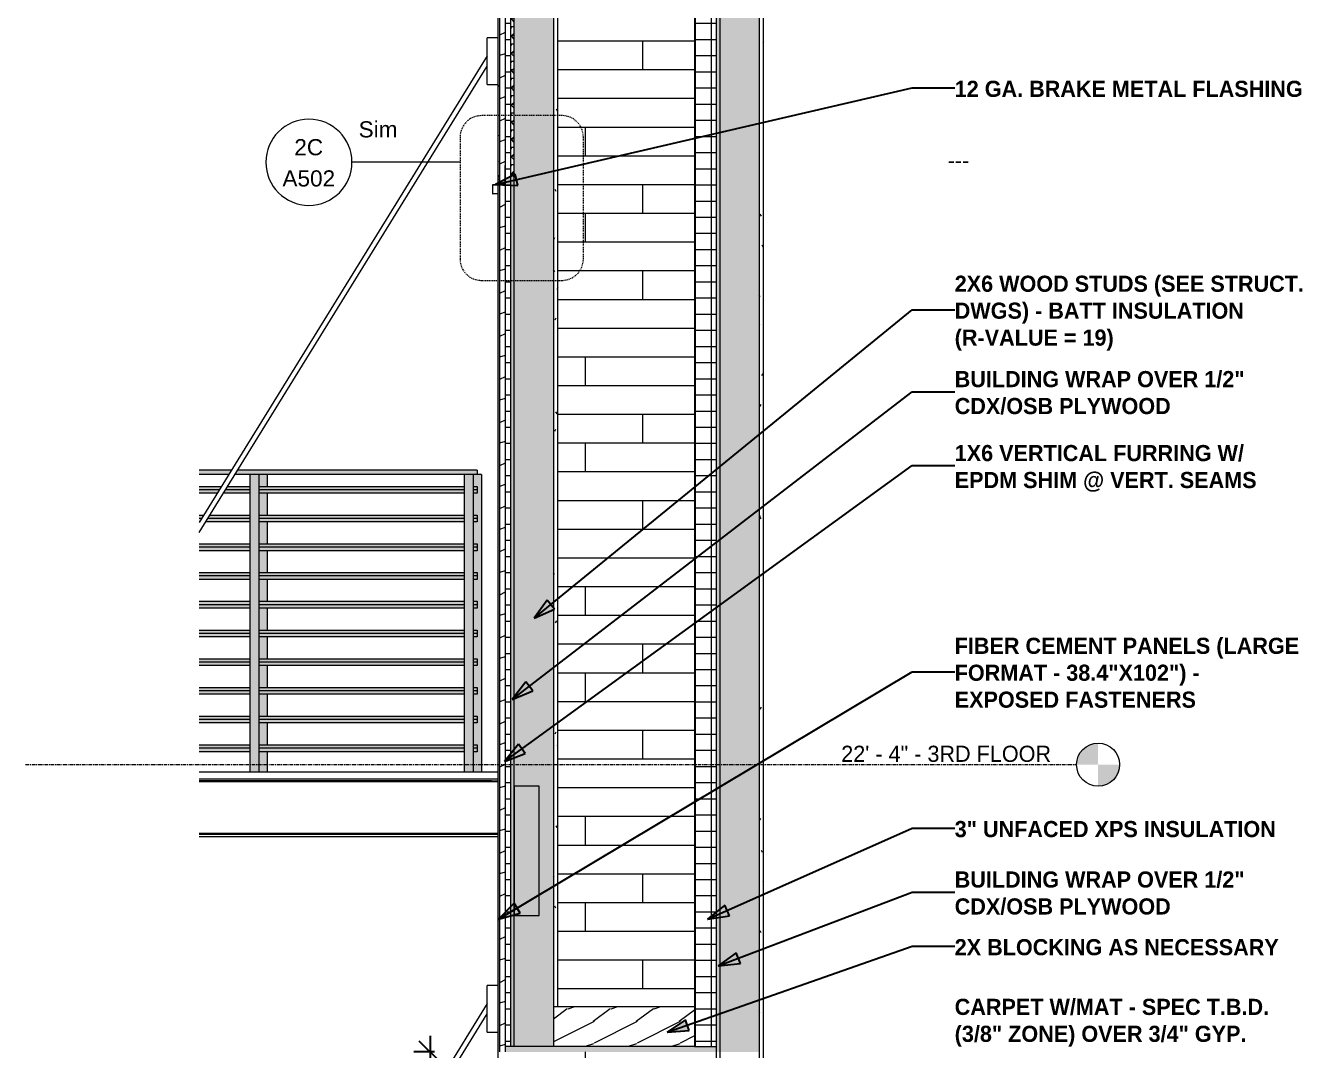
# Model space of a CAD drawing. Header units: inches. Extents: x 9847 to 10833, y -183 to 465.
# Drawn here: x 10019.2 to 10197.1, y 228.2 to 370.9 of the extents above; entities that cross this region are included whole.
import ezdxf

# ---------------------------------------------------------------- set-up
doc = ezdxf.new("R2010")
doc.units = ezdxf.units.IN
doc.header["$MEASUREMENT"] = 0
doc.linetypes.add('Dash Dot 3_16_', pattern=[0.3125, 0.1875, -0.0625, 0, -0.0625])
doc.linetypes.add('Grid Line 1_2_', pattern=[0.875, 0.5, -0.125, 0.125, -0.125])
for name, color, linetype, lineweight in [('0-2', 55, 'Continuous', 9), ('0-3', 250, 'Continuous', 5), ('A-ANNO-DIMS-1', 211, 'Continuous', 30), ('A-ANNO-SYMB', 150, 'Continuous', 9), ('A-ANNO-SYMB-1', 150, 'Dash Dot 3_16_', 9), ('A-CLNG-1', 23, 'Continuous', 18), ('A-CLNG-2', 13, 'Continuous', 9), ('A-CLNG-PATT-1', 252, 'Continuous', 9), ('A-FLOR-4', 55, 'Continuous', 9), ('A-FLOR-HRAL-1', 55, 'Continuous', 9), ('A-FLOR-HRAL-2', 7, 'Continuous', 9), ('A-FLOR-HRAL-3', 9, 'Continuous', 9), ('A-FLOR-LEVL', 51, 'Continuous', 9), ('A-FLOR-LEVL-1', 51, 'Grid Line 1_2_', 9), ('A-WALL-1', 251, 'Continuous', 5), ('A-WALL-3', 55, 'Continuous', 9), ('A-WALL-4', 10, 'Continuous', 9), ('A-WALL-5', 113, 'Continuous', 9), ('A-WALL-PATT-1', 55, 'Continuous', 9), ('A-WALL-PATT-2', 252, 'Continuous', 9), ('G-ANNO-TEXT', 231, 'Continuous', 30), ('G-ANNO-TEXT-1', 231, 'Continuous', 9), ('S-BEAM-1', 55, 'Continuous', 9), ('S-BEAM-3', 7, 'Continuous', 9)]:
    doc.layers.add(name, color=color, linetype=linetype, lineweight=lineweight)
doc.styles.add('Arial', font='arial.ttf', dxfattribs={"height": 2.25})
doc.styles.add('Century Gothic', font='ufonts.com_century-gothic.ttf', dxfattribs={"height": 2.25})
doc.styles.add('Century Gothic_B', font='GOTHICB.TTF', dxfattribs={"height": 2.25})
doc.dimstyles.new('OD__1_16__Tol__', dxfattribs={"dimscale": 12, "dimtxt": 2.349379, "dimasz": 0.25, "dimexe": 0.1875, "dimexo": 0.125, "dimgap": 0.03125, "dimtad": 1, "dimdec": 4, "dimrnd": 0.0625, "dimzin": 3, "dimdsep": 46, "dimlunit": 4, "dimtxsty": 'Century Gothic', "dimblk1": 'OBLIQUE', "dimblk2": 'OBLIQUE', "dimsah": 1, "dimcen": 0.09, "dimdle": 0.1875, "dimazin": 0, "dimtfac": 1, "dimtdec": 4, "dimtix": 1, "dimtmove": 0, "dimatfit": 3, "dimfxl": 1, "dimtvp": 1, "dimtfill": 1, "dimfrac": 2, "dimtolj": 1, "dimtzin": 0, "dimlwd": 30, "dimlwe": 30, "dimarcsym": 2})
pattern_1 = [(216.87, (11102.6469, 78), (17.9999786, 12.0000322), [3, -27]), (206.565, (11106.247, 76.2), (-6.00027, -5.999812), [6.708, -6.708]), (198.435, (11106.2469, 73.2), (-12.000522, -5.9998), [3.795, -15.179])]
pattern_2 = [(0, (11100.2469, 72), (0, 2.25), []), (90, (11100.2469, 72), (-2.25, 1e-16), [])]
pattern_3 = [(0, (11100.2469, 72), (0, 1.2), []), (315, (11100.2469, 72), (1.1992531, 0), [1.696, -1.696]), (45, (11100.2469, 72), (1.1992531, 0), [1.696, -1.696])]
pattern_4 = [(161.57, (11100.36688, 72.12), (-0.960383694, -0.00039918), [0, -6.83, 0.758, 0]), (18.43, (11100.12688, 72.12), (-0.960383694, 0.00039918), [0, -6.83, 0.758, 0]), (108.43, (11100.36688, 72.12), (0.47951018, -2.4005264), [2.276, -5.312]), (71.57, (11100.12688, 72.12), (0.47951018, 2.4005264), [2.276, -5.312])]
pattern_5 = [(0, (11100.2469, 72), (7.68, 1.92), [0.317, -5.443, 0.317, -5.443, -30.72]), (0, (11100.2469, 72), (7.68, 1.92), [-11.52, 0.317, -11.203, 0.317, -5.443, -13.44]), (0, (11100.2469, 72), (7.68, 1.92), [-28.8, 0.317, -3.523, 0.317, -9.283]), (120, (11103.1269, 72.96), (-5.5027688, 5.691075), [0.317, -5.443, 0.317, -5.443, -30.72]), (120, (11103.1269, 72.96), (-5.5027688, 5.691075), [-11.52, 0.317, -11.203, 0.317, -5.443, -13.44]), (120, (11103.1269, 72.96), (-5.5027688, 5.691075), [-28.8, 0.317, -3.523, 0.317, -9.283]), (240, (11104.0869, 76.8), (-2.1772312, -7.611075), [0.317, -5.443, 0.317, -5.443, -30.72]), (240, (11104.0869, 76.8), (-2.1772312, -7.611075), [-11.52, 0.317, -11.203, 0.317, -5.443, -13.44]), (240, (11104.0869, 76.8), (-2.1772312, -7.611075), [-28.8, 0.317, -3.523, 0.317, -9.283])]

# ---------------------------------------------------------------- blocks, each defined once
blk = doc.blocks.new('LVL-Laminated Veneer Lumber - LVL 3_5_ X 18_-2264145-WALL SECTION - WEST STAIR - WEST WALL')
at = {"layer": 'S-BEAM-3'}
for p, q in [((9986.44, 265), (9982.94, 265)), ((9982.94, 265), (9982.94, 247)), ((9986.44, 247), (9986.44, 265)), ((9982.94, 247), (9986.44, 247))]:
    blk.add_line(p, q, dxfattribs=at)
blk = doc.blocks.new('CTR - 1st Phase - Structure_rvt-2-WALL SECTION - WEST STAIR - WEST WALL')
at = {"layer": '0-2'}
blk.add_blockref('LVL-Laminated Veneer Lumber - LVL 3_5_ X 18_-2264145-WALL SECTION - WEST STAIR - WEST WALL', (0, 0), dxfattribs=at)
blk = doc.blocks.new('Basic Wall _ EXT - FIBER CEMENT - LARGE - ___-2162461-WALL SECTION - WEST STAIR - WEST WALL')
at = {"layer": 'A-WALL-3'}
for p, q in [((9980.69, 348.72), (9979.97, 348.72)), ((9980.69, 347.5), (9979.97, 347.5))]:
    blk.add_line(p, q, dxfattribs=at)
blk = doc.blocks.new('Basic Wall _ EXT - FIBER CEMENT - LARGE - ___-2162463-WALL SECTION - WEST STAIR - WEST WALL')
at = {"layer": 'A-WALL-4'}
blk.add_hatch(color=256, dxfattribs=at).paths.add_polyline_path([(9979.94, 347.5), (9979.97, 347.5), (9979.97, 348.72), (9980.69, 348.79), (9980.69, 348.82), (9979.94, 348.75), (9979.94, 347.84)], flags=0)
at = {"layer": 'A-WALL-3'}
blk.add_line((9981.69, 348.87), (9981.69, 349.5), dxfattribs=at)
at = {"layer": 'A-WALL-5'}
for p, q in [((9981.69, 351.44), (9981.66, 351.44)), ((9981.66, 351.44), (9981.66, 348.9)), ((9981.69, 349.5), (9981.69, 351.44)), ((9981.66, 348.9), (9979.94, 348.75)), ((9979.94, 348.75), (9979.94, 347.5)), ((9979.97, 348.72), (9981.69, 348.87)), ((9979.97, 347.5), (9979.97, 348.72)), ((9979.94, 347.5), (9979.97, 347.5))]:
    blk.add_line(p, q, dxfattribs=at)
blk = doc.blocks.new('Railing - Baluster_01-2700443-WALL SECTION - WEST STAIR - WEST WALL')
at = {"layer": 'A-FLOR-HRAL-3'}
blk.add_hatch(color=256, dxfattribs=at).paths.add_polyline_path([(9947.38, 267), (9947.38, 308.4), (9946.2, 308.4), (9946.2, 267)], flags=0)
at = {"layer": 'A-FLOR-HRAL-1'}
for p, q in [((9946.2, 267), (9946.2, 308.4)), ((9947.38, 308.4), (9947.38, 267))]:
    blk.add_line(p, q, dxfattribs=at)
blk = doc.blocks.new('Railing - Baluster_01-V10-WALL SECTION - WEST STAIR - WEST WALL')
at = {"layer": 'A-FLOR-HRAL-3'}
h = blk.add_hatch(color=256, dxfattribs=at)
h.paths.add_polyline_path([(9948.56, 267), (9948.56, 269.8), (9947.38, 269.8), (9947.38, 267)], flags=0)
h.paths.add_polyline_path([(9947.38, 270.75), (9948.56, 270.75), (9948.56, 273.8), (9947.38, 273.8)], flags=0)
h.paths.add_polyline_path([(9948.56, 274.75), (9948.56, 277.8), (9947.38, 277.8), (9947.38, 274.75)], flags=0)
h.paths.add_polyline_path([(9947.38, 278.75), (9948.56, 278.75), (9948.56, 281.8), (9947.38, 281.8)], flags=0)
h.paths.add_polyline_path([(9948.56, 282.75), (9948.56, 285.8), (9947.38, 285.8), (9947.38, 282.75)], flags=0)
h.paths.add_polyline_path([(9948.56, 286.75), (9948.56, 289.8), (9947.38, 289.8), (9947.38, 286.75)], flags=0)
h.paths.add_polyline_path([(9948.56, 290.75), (9948.56, 293.8), (9947.38, 293.8), (9947.38, 290.75)], flags=0)
h.paths.add_polyline_path([(9947.38, 294.75), (9948.56, 294.75), (9948.56, 297.8), (9947.38, 297.8)], flags=0)
h.paths.add_polyline_path([(9948.56, 298.75), (9948.56, 301.8), (9947.38, 301.8), (9947.38, 298.75)], flags=0)
h.paths.add_polyline_path([(9948.56, 302.75), (9948.56, 305.8), (9947.38, 305.8), (9947.38, 302.75)], flags=0)
h.paths.add_polyline_path([(9948.56, 306.75), (9948.56, 308.4), (9947.38, 308.4), (9947.38, 306.75)], flags=0)
at = {"layer": 'A-FLOR-HRAL-1'}
for p, q in [((9948.56, 308.4), (9948.56, 306.75)), ((9948.56, 305.8), (9948.56, 302.75)), ((9948.56, 301.8), (9948.56, 298.75)), ((9948.56, 297.8), (9948.56, 294.75)), ((9948.56, 293.8), (9948.56, 290.75)), ((9948.56, 289.8), (9948.56, 286.75)), ((9948.56, 285.8), (9948.56, 282.75)), ((9948.56, 281.8), (9948.56, 278.75)), ((9948.56, 277.8), (9948.56, 274.75)), ((9948.56, 273.8), (9948.56, 270.75)), ((9948.56, 269.8), (9948.56, 267))]:
    blk.add_line(p, q, dxfattribs=at)
blk = doc.blocks.new('Railing - Baluster_01-V11-WALL SECTION - WEST STAIR - WEST WALL')
at = {"layer": 'A-FLOR-HRAL-3'}
blk.add_hatch(color=256, dxfattribs=at).paths.add_polyline_path([(9978.42, 267), (9978.42, 308.4), (9977.24, 308.4), (9977.24, 306.75), (9977.83, 306.75), (9977.83, 305.8), (9977.24, 305.8), (9977.24, 302.75), (9977.83, 302.75), (9977.83, 301.8), (9977.24, 301.8), (9977.24, 298.75), (9977.83, 298.75), (9977.83, 297.8), (9977.24, 297.8), (9977.24, 294.75), (9977.83, 294.75), (9977.83, 293.8), (9977.24, 293.8), (9977.24, 290.75), (9977.83, 290.75), (9977.83, 289.8), (9977.24, 289.8), (9977.24, 286.75), (9977.83, 286.75), (9977.83, 285.8), (9977.24, 285.8), (9977.24, 282.75), (9977.83, 282.75), (9977.83, 281.8), (9977.24, 281.8), (9977.24, 278.75), (9977.83, 278.75), (9977.83, 277.8), (9977.24, 277.8), (9977.24, 274.75), (9977.83, 274.75), (9977.83, 273.8), (9977.24, 273.8), (9977.24, 270.75), (9977.83, 270.75), (9977.83, 269.8), (9977.24, 269.8), (9977.24, 267)], flags=0)
at = {"layer": 'A-FLOR-HRAL-1'}
for q in [(9977.83, 308.4), (9978.42, 267)]:
    blk.add_line((9978.42, 308.4), q, dxfattribs=at)
blk = doc.blocks.new('Railing - Railing-3281951-WALL SECTION - WEST STAIR - WEST WALL')
at = {"layer": 'A-FLOR-HRAL-2'}
h = blk.add_hatch(color=256, dxfattribs=at)
h.paths.add_polyline_path([(9977.24, 308.53), (9977.83, 308.53), (9977.83, 309), (9944.43, 308.99), (9944.15, 308.53), (9976.06, 308.53)], flags=0)
h.paths.add_polyline_path([(9943.26, 308.53), (9943.56, 309), (9939.07, 308.99), (9939.07, 308.53)], flags=0)
h = blk.add_hatch(color=256, dxfattribs=at)
h.paths.add_polyline_path([(9977.83, 308.4), (9977.83, 308.53), (9944.15, 308.53), (9944.07, 308.4), (9977.24, 308.4)], flags=0)
h.paths.add_polyline_path([(9943.19, 308.4), (9943.26, 308.53), (9939.07, 308.53), (9939.07, 308.4)], flags=0)
h = blk.add_hatch(color=256, dxfattribs=at)
h.paths.add_polyline_path([(9977.24, 306.28), (9977.83, 306.28), (9977.83, 306.75), (9977.24, 306.75)], flags=0)
h.paths.add_polyline_path([(9946.2, 306.28), (9946.2, 306.75), (9943.05, 306.75), (9942.76, 306.28)], flags=0)
h.paths.add_polyline_path([(9948.56, 306.28), (9976.06, 306.28), (9976.06, 306.75), (9947.38, 306.75), (9947.38, 306.28)], flags=0)
h.paths.add_polyline_path([(9939.07, 306.28), (9941.87, 306.28), (9942.17, 306.75), (9939.07, 306.75)], flags=0)
h = blk.add_hatch(color=256, dxfattribs=at)
h.paths.add_polyline_path([(9977.24, 305.8), (9977.83, 305.8), (9977.83, 306.28), (9977.24, 306.28)], flags=0)
h.paths.add_polyline_path([(9942.46, 305.8), (9946.2, 305.8), (9946.2, 306.28), (9942.76, 306.28)], flags=0)
h.paths.add_polyline_path([(9948.56, 305.8), (9976.06, 305.8), (9976.06, 306.28), (9947.38, 306.28), (9947.38, 305.8)], flags=0)
h.paths.add_polyline_path([(9941.58, 305.8), (9941.87, 306.28), (9939.07, 306.28), (9939.07, 305.8)], flags=0)
h = blk.add_hatch(color=256, dxfattribs=at)
h.paths.add_polyline_path([(9977.24, 302.28), (9977.83, 302.28), (9977.83, 302.75), (9977.24, 302.75)], flags=0)
h.paths.add_polyline_path([(9940.28, 302.28), (9946.2, 302.28), (9946.2, 302.75), (9940.58, 302.75)], flags=0)
h.paths.add_polyline_path([(9948.56, 302.28), (9976.06, 302.28), (9976.06, 302.75), (9947.38, 302.75), (9947.38, 302.28)], flags=0)
h.paths.add_polyline_path([(9939.07, 302.28), (9939.4, 302.28), (9939.7, 302.75), (9939.07, 302.75)], flags=0)
h = blk.add_hatch(color=256, dxfattribs=at)
h.paths.add_polyline_path([(9977.24, 301.8), (9977.83, 301.8), (9977.83, 302.28), (9977.24, 302.28)], flags=0)
h.paths.add_polyline_path([(9939.99, 301.8), (9946.2, 301.8), (9946.2, 302.28), (9940.28, 302.28)], flags=0)
h.paths.add_polyline_path([(9948.56, 301.8), (9976.06, 301.8), (9976.06, 302.28), (9947.38, 302.28), (9947.38, 301.8)], flags=0)
h.paths.add_polyline_path([(9939.07, 301.8), (9939.11, 301.8), (9939.4, 302.28), (9939.07, 302.28)], flags=0)
h = blk.add_hatch(color=256, dxfattribs=at)
h.paths.add_polyline_path([(9977.24, 298.28), (9977.83, 298.28), (9977.83, 298.75), (9977.24, 298.75)], flags=0)
h.paths.add_polyline_path([(9939.07, 298.28), (9946.2, 298.28), (9946.2, 298.75), (9939.07, 298.75)], flags=0)
h.paths.add_polyline_path([(9948.56, 298.28), (9976.06, 298.28), (9976.06, 298.75), (9947.38, 298.75), (9947.38, 298.28)], flags=0)
h = blk.add_hatch(color=256, dxfattribs=at)
h.paths.add_polyline_path([(9977.83, 297.8), (9977.83, 298.28), (9977.24, 298.28), (9977.24, 297.8)], flags=0)
h.paths.add_polyline_path([(9939.07, 297.8), (9946.2, 297.8), (9946.2, 298.28), (9939.07, 298.28)], flags=0)
h.paths.add_polyline_path([(9948.56, 297.8), (9976.06, 297.8), (9976.06, 298.28), (9947.38, 298.28), (9947.38, 297.8)], flags=0)
h = blk.add_hatch(color=256, dxfattribs=at)
h.paths.add_polyline_path([(9977.24, 294.28), (9977.83, 294.28), (9977.83, 294.75), (9977.24, 294.75)], flags=0)
h.paths.add_polyline_path([(9939.07, 294.28), (9946.2, 294.28), (9946.2, 294.75), (9939.07, 294.75)], flags=0)
h.paths.add_polyline_path([(9948.56, 294.28), (9976.06, 294.28), (9976.06, 294.75), (9947.38, 294.75), (9947.38, 294.28)], flags=0)
h = blk.add_hatch(color=256, dxfattribs=at)
h.paths.add_polyline_path([(9977.24, 293.8), (9977.83, 293.8), (9977.83, 294.28), (9977.24, 294.28)], flags=0)
h.paths.add_polyline_path([(9939.07, 293.8), (9946.2, 293.8), (9946.2, 294.28), (9939.07, 294.28)], flags=0)
h.paths.add_polyline_path([(9948.56, 293.8), (9976.06, 293.8), (9976.06, 294.28), (9947.38, 294.28), (9947.38, 293.8)], flags=0)
h = blk.add_hatch(color=256, dxfattribs=at)
h.paths.add_polyline_path([(9977.24, 290.28), (9977.83, 290.28), (9977.83, 290.75), (9977.24, 290.75)], flags=0)
h.paths.add_polyline_path([(9939.07, 290.28), (9946.2, 290.28), (9946.2, 290.75), (9939.07, 290.75)], flags=0)
h.paths.add_polyline_path([(9948.56, 290.28), (9976.06, 290.28), (9976.06, 290.75), (9947.38, 290.75), (9947.38, 290.28)], flags=0)
h = blk.add_hatch(color=256, dxfattribs=at)
h.paths.add_polyline_path([(9977.83, 289.8), (9977.83, 290.28), (9977.24, 290.28), (9977.24, 289.8)], flags=0)
h.paths.add_polyline_path([(9946.2, 289.8), (9946.2, 290.28), (9939.07, 290.28), (9939.07, 289.8)], flags=0)
h.paths.add_polyline_path([(9947.38, 289.8), (9976.06, 289.8), (9976.06, 290.28), (9947.38, 290.28)], flags=0)
h = blk.add_hatch(color=256, dxfattribs=at)
h.paths.add_polyline_path([(9977.24, 286.28), (9977.83, 286.28), (9977.83, 286.75), (9977.24, 286.75)], flags=0)
h.paths.add_polyline_path([(9939.07, 286.28), (9946.2, 286.28), (9946.2, 286.75), (9939.07, 286.75)], flags=0)
h.paths.add_polyline_path([(9948.56, 286.28), (9976.06, 286.28), (9976.06, 286.75), (9947.38, 286.75), (9947.38, 286.28)], flags=0)
h = blk.add_hatch(color=256, dxfattribs=at)
h.paths.add_polyline_path([(9977.24, 285.8), (9977.83, 285.8), (9977.83, 286.28), (9977.24, 286.28)], flags=0)
h.paths.add_polyline_path([(9939.07, 285.8), (9946.2, 285.8), (9946.2, 286.28), (9939.07, 286.28)], flags=0)
h.paths.add_polyline_path([(9948.56, 285.8), (9976.06, 285.8), (9976.06, 286.28), (9947.38, 286.28), (9947.38, 285.8)], flags=0)
h = blk.add_hatch(color=256, dxfattribs=at)
h.paths.add_polyline_path([(9977.24, 282.28), (9977.83, 282.28), (9977.83, 282.75), (9977.24, 282.75)], flags=0)
h.paths.add_polyline_path([(9939.07, 282.28), (9946.2, 282.28), (9946.2, 282.75), (9939.07, 282.75)], flags=0)
h.paths.add_polyline_path([(9948.56, 282.28), (9976.06, 282.28), (9976.06, 282.75), (9947.38, 282.75), (9947.38, 282.28)], flags=0)
h = blk.add_hatch(color=256, dxfattribs=at)
h.paths.add_polyline_path([(9977.24, 281.8), (9977.83, 281.8), (9977.83, 282.28), (9977.24, 282.28)], flags=0)
h.paths.add_polyline_path([(9939.07, 281.8), (9946.2, 281.8), (9946.2, 282.28), (9939.07, 282.28)], flags=0)
h.paths.add_polyline_path([(9948.56, 281.8), (9976.06, 281.8), (9976.06, 282.28), (9947.38, 282.28), (9947.38, 281.8)], flags=0)
h = blk.add_hatch(color=256, dxfattribs=at)
h.paths.add_polyline_path([(9977.24, 278.28), (9977.83, 278.28), (9977.83, 278.75), (9977.24, 278.75)], flags=0)
h.paths.add_polyline_path([(9939.07, 278.28), (9946.2, 278.28), (9946.2, 278.75), (9939.07, 278.75)], flags=0)
h.paths.add_polyline_path([(9948.56, 278.28), (9976.06, 278.28), (9976.06, 278.75), (9947.38, 278.75), (9947.38, 278.28)], flags=0)
h = blk.add_hatch(color=256, dxfattribs=at)
h.paths.add_polyline_path([(9977.83, 277.8), (9977.83, 278.28), (9977.24, 278.28), (9977.24, 277.8)], flags=0)
h.paths.add_polyline_path([(9939.07, 277.8), (9946.2, 277.8), (9946.2, 278.28), (9939.07, 278.28)], flags=0)
h.paths.add_polyline_path([(9948.56, 277.8), (9976.06, 277.8), (9976.06, 278.28), (9947.38, 278.28), (9947.38, 277.8)], flags=0)
h = blk.add_hatch(color=256, dxfattribs=at)
h.paths.add_polyline_path([(9946.2, 274.28), (9946.2, 274.75), (9939.07, 274.75), (9939.07, 274.28)], flags=0)
h.paths.add_polyline_path([(9948.56, 274.28), (9976.06, 274.28), (9976.06, 274.75), (9947.38, 274.75), (9947.38, 274.28)], flags=0)
h.paths.add_polyline_path([(9977.83, 274.28), (9977.83, 274.75), (9977.24, 274.75), (9977.24, 274.28)], flags=0)
h = blk.add_hatch(color=256, dxfattribs=at)
h.paths.add_polyline_path([(9977.24, 273.8), (9977.83, 273.8), (9977.83, 274.28), (9977.24, 274.28)], flags=0)
h.paths.add_polyline_path([(9939.07, 273.8), (9946.2, 273.8), (9946.2, 274.28), (9939.07, 274.28)], flags=0)
h.paths.add_polyline_path([(9948.56, 273.8), (9976.06, 273.8), (9976.06, 274.28), (9947.38, 274.28), (9947.38, 273.8)], flags=0)
h = blk.add_hatch(color=256, dxfattribs=at)
h.paths.add_polyline_path([(9977.24, 270.28), (9977.83, 270.28), (9977.83, 270.75), (9977.24, 270.75)], flags=0)
h.paths.add_polyline_path([(9939.07, 270.28), (9946.2, 270.28), (9946.2, 270.75), (9939.07, 270.75)], flags=0)
h.paths.add_polyline_path([(9948.56, 270.28), (9976.06, 270.28), (9976.06, 270.75), (9947.38, 270.75), (9947.38, 270.28)], flags=0)
h = blk.add_hatch(color=256, dxfattribs=at)
h.paths.add_polyline_path([(9977.83, 269.8), (9977.83, 270.28), (9977.24, 270.28), (9977.24, 269.8)], flags=0)
h.paths.add_polyline_path([(9946.2, 269.8), (9946.2, 270.28), (9939.07, 270.28), (9939.07, 269.8)], flags=0)
h.paths.add_polyline_path([(9947.38, 269.8), (9976.06, 269.8), (9976.06, 270.28), (9947.38, 270.28)], flags=0)
at = {"layer": 'A-FLOR-HRAL-1'}
for p, q in [((9943.56, 309), (9939.07, 309)), ((9943.19, 308.4), (9939.07, 308.4)), ((9977.83, 308.4), (9944.07, 308.4)), ((9977.83, 309), (9944.44, 309)), ((9977.83, 309), (9977.83, 308.53)), ((9977.83, 308.53), (9977.83, 308.4)), ((9939.07, 306.75), (9942.17, 306.75)), ((9941.87, 306.28), (9939.07, 306.28)), ((9946.2, 306.28), (9942.76, 306.28)), ((9943.05, 306.75), (9946.2, 306.75)), ((9947.38, 306.75), (9976.06, 306.75)), ((9976.06, 306.28), (9947.38, 306.28)), ((9977.24, 306.75), (9977.83, 306.75)), ((9977.83, 306.28), (9977.24, 306.28)), ((9977.83, 306.75), (9977.83, 306.28)), ((9977.83, 306.28), (9977.83, 305.8)), ((9941.58, 305.8), (9939.07, 305.8)), ((9946.2, 305.8), (9942.46, 305.8)), ((9976.06, 305.8), (9947.38, 305.8)), ((9977.83, 305.8), (9977.24, 305.8)), ((9939.07, 302.75), (9939.7, 302.75)), ((9940.58, 302.75), (9946.2, 302.75)), ((9947.38, 302.75), (9976.06, 302.75)), ((9977.24, 302.75), (9977.83, 302.75)), ((9977.83, 302.75), (9977.83, 302.28)), ((9939.4, 302.28), (9939.07, 302.28)), ((9939.11, 301.8), (9939.07, 301.8)), ((9946.2, 301.8), (9939.99, 301.8)), ((9946.2, 302.28), (9940.28, 302.28)), ((9976.06, 302.28), (9947.38, 302.28)), ((9976.06, 301.8), (9947.38, 301.8)), ((9977.83, 302.28), (9977.24, 302.28)), ((9977.83, 301.8), (9977.24, 301.8)), ((9977.83, 302.28), (9977.83, 301.8)), ((9939.07, 298.75), (9946.2, 298.75)), ((9946.2, 298.28), (9939.07, 298.28)), ((9946.2, 297.8), (9939.07, 297.8)), ((9947.38, 298.75), (9976.06, 298.75)), ((9976.06, 298.28), (9947.38, 298.28)), ((9976.06, 297.8), (9947.38, 297.8)), ((9977.24, 298.75), (9977.83, 298.75)), ((9977.83, 298.28), (9977.24, 298.28)), ((9977.83, 297.8), (9977.24, 297.8)), ((9977.83, 298.75), (9977.83, 298.28)), ((9977.83, 298.28), (9977.83, 297.8)), ((9939.07, 294.75), (9946.2, 294.75)), ((9946.2, 294.28), (9939.07, 294.28)), ((9946.2, 293.8), (9939.07, 293.8)), ((9947.38, 294.75), (9976.06, 294.75)), ((9976.06, 294.28), (9947.38, 294.28)), ((9976.06, 293.8), (9947.38, 293.8)), ((9977.24, 294.75), (9977.83, 294.75)), ((9977.83, 294.28), (9977.24, 294.28)), ((9977.83, 293.8), (9977.24, 293.8)), ((9977.83, 294.75), (9977.83, 294.28)), ((9977.83, 294.28), (9977.83, 293.8)), ((9939.07, 290.75), (9946.2, 290.75)), ((9946.2, 290.28), (9939.07, 290.28)), ((9947.38, 290.75), (9976.06, 290.75)), ((9976.06, 290.28), (9947.38, 290.28)), ((9977.24, 290.75), (9977.83, 290.75)), ((9977.83, 290.28), (9977.24, 290.28)), ((9977.83, 290.75), (9977.83, 290.28)), ((9977.83, 290.28), (9977.83, 289.8)), ((9946.2, 289.8), (9939.07, 289.8)), ((9976.06, 289.8), (9947.38, 289.8)), ((9977.83, 289.8), (9977.24, 289.8)), ((9939.07, 286.75), (9946.2, 286.75)), ((9947.38, 286.75), (9976.06, 286.75)), ((9977.24, 286.75), (9977.83, 286.75)), ((9977.83, 286.75), (9977.83, 286.28)), ((9946.2, 286.28), (9939.07, 286.28)), ((9946.2, 285.8), (9939.07, 285.8)), ((9976.06, 286.28), (9947.38, 286.28)), ((9976.06, 285.8), (9947.38, 285.8)), ((9977.83, 286.28), (9977.24, 286.28)), ((9977.83, 285.8), (9977.24, 285.8)), ((9977.83, 286.28), (9977.83, 285.8)), ((9939.07, 282.75), (9946.2, 282.75)), ((9946.2, 282.28), (9939.07, 282.28)), ((9946.2, 281.8), (9939.07, 281.8)), ((9947.38, 282.75), (9976.06, 282.75)), ((9976.06, 282.28), (9947.38, 282.28)), ((9976.06, 281.8), (9947.38, 281.8)), ((9977.24, 282.75), (9977.83, 282.75)), ((9977.83, 282.28), (9977.24, 282.28)), ((9977.83, 281.8), (9977.24, 281.8)), ((9977.83, 282.75), (9977.83, 282.28)), ((9977.83, 282.28), (9977.83, 281.8)), ((9939.07, 278.75), (9946.2, 278.75)), ((9946.2, 278.28), (9939.07, 278.28)), ((9946.2, 277.8), (9939.07, 277.8)), ((9947.38, 278.75), (9976.06, 278.75)), ((9976.06, 278.28), (9947.38, 278.28)), ((9976.06, 277.8), (9947.38, 277.8)), ((9977.24, 278.75), (9977.83, 278.75)), ((9977.83, 278.28), (9977.24, 278.28)), ((9977.83, 277.8), (9977.24, 277.8)), ((9977.83, 278.75), (9977.83, 278.28)), ((9977.83, 278.28), (9977.83, 277.8)), ((9939.07, 274.75), (9946.2, 274.75)), ((9946.2, 274.28), (9939.07, 274.28)), ((9947.38, 274.75), (9976.06, 274.75)), ((9976.06, 274.28), (9947.38, 274.28)), ((9977.24, 274.75), (9977.83, 274.75)), ((9977.83, 274.28), (9977.24, 274.28)), ((9977.83, 274.75), (9977.83, 274.28)), ((9977.83, 274.28), (9977.83, 273.8)), ((9946.2, 273.8), (9939.07, 273.8)), ((9976.06, 273.8), (9947.38, 273.8)), ((9977.83, 273.8), (9977.24, 273.8)), ((9939.07, 270.75), (9946.2, 270.75)), ((9947.38, 270.75), (9976.06, 270.75)), ((9977.24, 270.75), (9977.83, 270.75)), ((9977.83, 270.75), (9977.83, 270.28)), ((9946.2, 270.28), (9939.07, 270.28)), ((9946.2, 269.8), (9939.07, 269.8)), ((9976.06, 270.28), (9947.38, 270.28)), ((9976.06, 269.8), (9947.38, 269.8)), ((9977.83, 270.28), (9977.24, 270.28)), ((9977.83, 269.8), (9977.24, 269.8)), ((9977.83, 270.28), (9977.83, 269.8))]:
    blk.add_line(p, q, dxfattribs=at)
for name, p in [('Railing - Baluster_01-2700443-WALL SECTION - WEST STAIR - WEST WALL', (0, 0)), ('Railing - Baluster_01-V10-WALL SECTION - WEST STAIR - WEST WALL', (0, 0)), ('Railing - Baluster_01-2700443-WALL SECTION - WEST STAIR - WEST WALL', (29.85, 0)), ('Railing - Baluster_01-V11-WALL SECTION - WEST STAIR - WEST WALL', (0, 0))]:
    blk.add_blockref(name, p)
blk = doc.blocks.new('Walls 55 - Walls 1-3281905-WALL SECTION - WEST STAIR - WEST WALL')
at = {"layer": 'S-BEAM-1'}
for p, q in [((9980.69, 369.25), (9979.2, 369.25)), ((9979.2, 366), (9979.2, 369.25)), ((9979.2, 366.71), (9939.07, 301.74)), ((9939.07, 300.31), (9979.2, 365.28)), ((9979.2, 362.75), (9979.2, 366)), ((9979.2, 362.75), (9980.69, 362.75))]:
    blk.add_line(p, q, dxfattribs=at)
blk = doc.blocks.new('Walls 56 - Walls 3-3281920-WALL SECTION - WEST STAIR - WEST WALL')
at = {"layer": 'A-WALL-3'}
for p, q in [((9980.69, 266), (9939.07, 266)), ((9939.07, 265.73), (9980.69, 265.73)), ((9979.82, 265.73), (9939.07, 265.73)), ((9980.69, 265.61), (9939.07, 265.61)), ((9979.82, 265.73), (9980.69, 265.67)), ((9980.69, 258.39), (9939.07, 258.39)), ((9980.69, 258.27), (9939.07, 258.27)), ((9979.82, 258.27), (9939.07, 258.27)), ((9939.07, 258), (9980.69, 258)), ((9980.69, 258.33), (9979.82, 258.27))]:
    blk.add_line(p, q, dxfattribs=at)
for centre, start, end in [((9979.82, 266), 248.7037, 270), ((9979.82, 258), 90, 111.2963)]:
    blk.add_arc(centre, 0.273, start, end, dxfattribs=at)
blk = doc.blocks.new('Walls 75 - Walls 1-3287873-WALL SECTION - WEST STAIR - WEST WALL')
at = {"layer": 'S-BEAM-1'}
for p, q in [((9980.69, 237.25), (9979.2, 237.25)), ((9979.2, 234), (9979.2, 237.25)), ((9979.2, 234.71), (9939.07, 169.74)), ((9939.07, 168.31), (9979.2, 233.28)), ((9979.2, 230.75), (9979.2, 234)), ((9979.2, 230.75), (9980.69, 230.75))]:
    blk.add_line(p, q, dxfattribs=at)
blk = doc.blocks.new('Level - Level Head - Circle-50818-WALL SECTION - WEST STAIR - WEST WALL')
at = {"layer": 'A-FLOR-LEVL'}
h = blk.add_hatch(color=256, dxfattribs=at)
edge = h.paths.add_edge_path(flags=0)
edge.add_line((10064.3, 0), (10061.3, 0))
edge.add_arc((10064.3, 0), 3, 90, 180, ccw=False)
edge.add_line((10064.3, 3), (10064.3, 0))
h = blk.add_hatch(color=256, dxfattribs=at)
edge = h.paths.add_edge_path(flags=0)
edge.add_line((10064.3, -3), (10064.3, 0))
edge.add_line((10064.3, 0), (10067.3, 0))
edge.add_arc((10064.3, 0), 3, 270, 360, ccw=False)
blk.add_circle((10064.3, 0), 3, dxfattribs=at)
blk = doc.blocks.new('Section - Callout Head-565430-WALL SECTION - WEST STAIR - WEST WALL')
at = {"layer": 'A-ANNO-SYMB'}
for start, end in [(0, 180), (180, 0)]:
    blk.add_arc((9957.49, 452.8), 6, start, end, dxfattribs=at)
at = {"layer": 'A-ANNO-SYMB', "insert": (10046.46, 454.2), "char_height": 2.25, "width": 3.8632, "attachment_point": 1, "style": 'Century Gothic'}
blk.add_mtext('---', dxfattribs=at)
blk = doc.blocks.new('_Oblique')
at = {"color": 0, "linetype": 'ByBlock', "lineweight": -2}
blk.add_line((-0.5, -0.5), (0.5, 0.5), dxfattribs=at)
blk = doc.blocks.new('DIMBLOCK2-WALL SECTION - WEST STAIR - WEST WALL')
at = {"layer": 'A-ANNO-DIMS-1', "color": 0, "lineweight": 30, "transparency": 16777216}
for p, q in [((10075.55, 230.25), (10075.55, -2.25)), ((10076.17, 228), (10073.3, 228)), ((10076.17, 0), (10073.3, 0))]:
    blk.add_line(p, q, dxfattribs=at)
at = {"layer": 'Defpoints', "color": 0, "transparency": 16777216}
for p in [(10077.67, 228), (10075.55, 0), (10077.67, 0)]:
    blk.add_point(p, dxfattribs=at)
at = {"layer": 'A-ANNO-DIMS-1', "color": 0, "lineweight": 30, "transparency": 16777216, "xscale": 3, "yscale": 3, "zscale": 3}
for p, rotation in [((10075.55, 228), 90), ((10075.55, 0), 270)]:
    blk.add_blockref('_Oblique', p, dxfattribs=dict(at, rotation=rotation))
at = {"layer": 'A-ANNO-DIMS-1', "color": 0, "transparency": 16777216, "insert": (10073.99, 114), "char_height": 2.25, "attachment_point": 5, "rotation": 90, "style": 'Century Gothic', "bg_fill": 3, "box_fill_scale": 1.25, "bg_fill_color": 256, "bg_fill_true_color": 13158600, "bg_fill_transparency": 0}
blk.add_mtext('\\A1;19\'-0"', dxfattribs=at)
at = {"layer": 'A-ANNO-DIMS-1', "color": 0, "transparency": 16777216, "insert": (10077.38, 114), "char_height": 2.25, "attachment_point": 5, "rotation": 90, "style": 'Century Gothic', "bg_fill": 3, "box_fill_scale": 1.25, "bg_fill_color": 256, "bg_fill_true_color": 13158600, "bg_fill_transparency": 0}
blk.add_mtext('\\A1;[228.00"]', dxfattribs=at)

msp = doc.modelspace()

# ---------------------------------------------------------------- hatches: boundary and pattern name
at = {"layer": 'A-CLNG-1'}
msp.add_hatch(color=256, dxfattribs=at).paths.add_polyline_path([(10113.88927, 228), (10115.38927, 228), (10115.38764, 228.75), (10085.98927, 228.75), (10085.98927, 228), (10113.13927, 228)], flags=0)
at = {"layer": 'A-CLNG-PATT-1'}
h = msp.add_hatch(dxfattribs=at)
h.set_pattern_fill('FP_10', color=256, style=0, pattern_type=2)
h.set_pattern_definition(pattern_1)
h.paths.add_polyline_path([(10092.73927, 228.75), (10112.38927, 228.75), (10112.38927, 234.25), (10092.73927, 234.25), (10092.73927, 232.05)], flags=0)
at = {"layer": 'A-WALL-1'}
msp.add_hatch(color=256, dxfattribs=at).paths.add_polyline_path([(10085.23927, 228), (10085.23927, 349.5), (10084.98927, 349.5), (10084.98927, 228)], flags=0)
at = {"layer": 'A-WALL-PATT-1'}
h = msp.add_hatch(dxfattribs=at)
h.set_pattern_fill('FP_14', color=256, style=0, pattern_type=2)
h.set_pattern_definition([(0, (10089.177, 136.8), (0, 4), []), (90, (10089.177, 136.8), (-8, 8), [4, -28]), (90, (10105.177, 140.8), (-8, 8), [4, -28])])
h.paths.add_polyline_path([(10093.36427, 110), (10113.13927, 110), (10113.13927, 228), (10093.36427, 228), (10093.36427, 146.63706)], flags=0)
h.paths.add_polyline_path([(10112.38927, 234.25), (10112.38927, 398.4582), (10105.81886, 398.32132), (10106.03979, 387.58414), (10098.04142, 387.42238), (10097.8206, 398.15468), (10093.36427, 398.06184), (10093.36427, 234.25), (10104.65547, 234.25)], flags=0)
at = {"layer": 'A-WALL-PATT-2'}
h = msp.add_hatch(dxfattribs=at)
h.set_pattern_fill('FP_3', color=256, style=0, pattern_type=2)
h.set_pattern_definition([(0, (11100.2469, 72), (3.84, 0.96), [0.317, -2.563, 0.317, -2.563, -15.36]), (0, (11100.2469, 72), (3.84, 0.96), [-5.76, 0.317, -5.443, 0.317, -2.563, -6.72]), (0, (11100.2469, 72), (3.84, 0.96), [-14.4, 0.317, -1.603, 0.317, -4.483]), (120, (11101.6869, 72.48), (-2.7513844, 2.84553755), [0.317, -2.563, 0.317, -2.563, -15.36]), (120, (11101.6869, 72.48), (-2.7513844, 2.84553755), [-5.76, 0.317, -5.443, 0.317, -2.563, -6.72]), (120, (11101.6869, 72.48), (-2.7513844, 2.84553755), [-14.4, 0.317, -1.603, 0.317, -4.483]), (240, (11102.1669, 74.4), (-1.0886156, -3.80553755), [0.317, -2.563, 0.317, -2.563, -15.36]), (240, (11102.1669, 74.4), (-1.0886156, -3.80553755), [-5.76, 0.317, -5.443, 0.317, -2.563, -6.72]), (240, (11102.1669, 74.4), (-1.0886156, -3.80553755), [-14.4, 0.317, -1.603, 0.317, -4.483])])
h.paths.add_polyline_path([(10085.23927, 349.5), (10085.23927, 428), (10084.98927, 428), (10084.98927, 349.5)], flags=0)
h = msp.add_hatch(dxfattribs=at)
h.set_pattern_fill('FP_10', color=256, style=0, pattern_type=2)
h.set_pattern_definition(pattern_1)
h.paths.add_polyline_path([(10085.23927, 349.5), (10085.98927, 349.5), (10085.98927, 428), (10085.23927, 428), (10085.23927, 350.35586)], flags=0)
h = msp.add_hatch(dxfattribs=at)
h.set_pattern_fill('FP_5', color=256, style=0, pattern_type=2)
h.set_pattern_definition(pattern_2)
h.paths.add_polyline_path([(10085.98927, 349.5), (10086.73927, 349.5), (10086.73927, 428), (10085.98927, 428), (10085.98927, 350.35586)], flags=0)
h = msp.add_hatch(dxfattribs=at)
h.set_pattern_fill('FP_11', color=256, style=0, pattern_type=2)
h.set_pattern_definition(pattern_3)
h.paths.add_polyline_path([(10086.73927, 349.5), (10087.23927, 349.5), (10087.23927, 428), (10086.73927, 428), (10086.73927, 351.4375)], flags=0)
h = msp.add_hatch(dxfattribs=at)
h.set_pattern_fill('FP_12', color=256, style=0, pattern_type=2)
h.set_pattern_definition(pattern_4)
h.paths.add_polyline_path([(10092.73927, 349.5), (10092.73927, 428), (10087.23927, 428), (10087.23927, 349.5), (10092.39872, 349.5)], flags=0)
h = msp.add_hatch(dxfattribs=at)
h.set_pattern_fill('FP_13', color=256, style=0, pattern_type=2)
h.set_pattern_definition(pattern_5)
h.paths.add_polyline_path([(10092.73927, 349.5), (10093.36427, 349.5), (10093.36427, 398.06184), (10092.73927, 398.04882), (10092.73927, 349.50057)], flags=0)
h.paths.add_polyline_path([(10092.77424, 405.43472), (10093.36427, 405.43472), (10093.36427, 428), (10092.73927, 428), (10092.73927, 405.43472)], flags=0)
h = msp.add_hatch(dxfattribs=at)
h.set_pattern_fill('FP_5', color=256, style=0, pattern_type=2)
h.set_pattern_definition(pattern_2)
h.paths.add_polyline_path([(10112.38927, 228.75), (10115.38927, 228.75), (10115.38927, 398.5207), (10112.38927, 398.4582), (10112.38927, 230.09969)], flags=0)
h = msp.add_hatch(dxfattribs=at)
h.set_pattern_fill('FP_11', color=256, style=0, pattern_type=2)
h.set_pattern_definition(pattern_3)
h.paths.add_polyline_path([(10115.88927, 228), (10115.88927, 398.53112), (10115.38927, 398.5207), (10115.38927, 228)], flags=0)
h = msp.add_hatch(dxfattribs=at)
h.set_pattern_fill('FP_12', color=256, style=0, pattern_type=2)
h.set_pattern_definition(pattern_4)
h.paths.add_polyline_path([(10116.91222, 228), (10121.38927, 228), (10121.38927, 399.39586), (10115.88927, 399.28128), (10115.88927, 228)], flags=0)
h = msp.add_hatch(dxfattribs=at)
h.set_pattern_fill('FP_13', color=256, style=0, pattern_type=2)
h.set_pattern_definition(pattern_5)
h.paths.add_polyline_path([(10121.38927, 228), (10122.01427, 228), (10122.01427, 398.65872), (10121.38927, 398.6457), (10121.38927, 267.35931)], flags=0)
h = msp.add_hatch(dxfattribs=at)
h.set_pattern_fill('FP_10', color=256, style=0, pattern_type=2)
h.set_pattern_definition(pattern_1)
h.paths.add_polyline_path([(10085.887, 228), (10085.98927, 228), (10085.98927, 349.5), (10085.23927, 349.5), (10085.23927, 228)], flags=0)
h = msp.add_hatch(dxfattribs=at)
h.set_pattern_fill('FP_5', color=256, style=0, pattern_type=2)
h.set_pattern_definition(pattern_2)
h.paths.add_polyline_path([(10086.02507, 228.75), (10086.73927, 228.75), (10086.73927, 349.5), (10085.98927, 349.5), (10085.99404, 228.75)], flags=0)
h = msp.add_hatch(dxfattribs=at)
h.set_pattern_fill('FP_11', color=256, style=0, pattern_type=2)
h.set_pattern_definition(pattern_3)
h.paths.add_polyline_path([(10087.23927, 228.75), (10087.23927, 349.5), (10086.73927, 349.5), (10086.73927, 228.75), (10086.87427, 228.75)], flags=0)
h = msp.add_hatch(dxfattribs=at)
h.set_pattern_fill('FP_12', color=256, style=0, pattern_type=2)
h.set_pattern_definition(pattern_4)
h.paths.add_polyline_path([(10092.73927, 228.75), (10092.73927, 349.5), (10087.23927, 349.5), (10087.23927, 228.75), (10092.39872, 228.75)], flags=0)
h = msp.add_hatch(dxfattribs=at)
h.set_pattern_fill('FP_13', color=256, style=0, pattern_type=2)
h.set_pattern_definition(pattern_5)
h.paths.add_polyline_path([(10093.36427, 234.25), (10093.36427, 349.5), (10092.73927, 349.5), (10092.73927, 234.25)], flags=0)
at = {"layer": 'G-ANNO-TEXT'}
for points in [[(10084.66594, 348.78151), (10087.77, 348.6768), (10087.40649, 350.24286)], [(10090.03179, 288.39481), (10092.86442, 289.66854), (10091.84806, 290.91421)], [(10086.98554, 277.07813), (10089.85321, 278.27089), (10088.87263, 279.54493)], [(10085.90613, 268.45358), (10088.80647, 269.56453), (10087.86242, 270.86586)], [(10085.09855, 246.4635), (10088.08557, 247.3143), (10087.25999, 248.69383)], [(10114.19145, 246.4635), (10117.25898, 246.94973), (10116.6049, 248.41835)], [(10115.68117, 239.993), (10118.77109, 240.30698), (10118.20013, 241.80988)], [(10108.55342, 230.71914), (10111.65032, 230.95444), (10111.11776, 232.47137)]]:
    msp.add_hatch(color=256, dxfattribs=at).paths.add_polyline_path(points, flags=0)

# ---------------------------------------------------------------- linework, layer by layer
at = {"layer": 'A-ANNO-SYMB'}
msp.add_line((10079.72096, 351.89412), (10064.66797, 351.89412), dxfattribs=at)
at = {"layer": 'A-ANNO-SYMB-1'}
for p, q in [((10093.90482, 358.39577), (10082.72096, 358.39577)), ((10079.72096, 355.39577), (10079.72096, 338.44122)), ((10096.90482, 338.44122), (10096.90482, 355.39577)), ((10082.72096, 335.44122), (10093.90482, 335.44122))]:
    msp.add_line(p, q, dxfattribs=at)
for centre, start, end in [((10082.72096, 355.39577), 90, 180), ((10093.90482, 355.39577), 360, 90), ((10082.72096, 338.44122), 180, 270), ((10093.90482, 338.44122), 270, 0)]:
    msp.add_arc(centre, 3, start, end, dxfattribs=at)
at = {"layer": 'A-CLNG-2'}
for p, q in [((10112.38927, 234.25), (10092.73927, 234.25)), ((10092.73927, 234.25), (10092.73927, 228.75)), ((10085.98927, 228.75), (10085.98927, 228)), ((10112.38927, 228.75), (10085.98927, 228.75))]:
    msp.add_line(p, q, dxfattribs=at)
at = {"layer": 'A-FLOR-4'}
for p, q in [((10043.37172, 267), (10084.98927, 267)), ((10084.98927, 266), (10043.37172, 266))]:
    msp.add_line(p, q, dxfattribs=at)
at = {"layer": 'A-FLOR-LEVL-1'}
msp.add_line((10019.20124, 268), (10165.5978, 268), dxfattribs=at)
at = {"layer": 'A-WALL-5'}
for p, q in [((10084.98927, 428), (10084.98927, 109.25)), ((10085.23927, 428), (10085.23927, 228)), ((10085.98927, 428), (10085.98927, 228.75)), ((10086.73927, 428), (10086.73927, 228.75)), ((10087.23927, 428), (10087.23927, 228.75)), ((10092.73927, 404.05013), (10092.73927, 234.25)), ((10112.38927, 398.4582), (10112.38927, 228.75)), ((10115.38927, 398.5207), (10115.38927, -3.625)), ((10115.88927, 399.28128), (10115.88927, -3)), ((10121.38927, 399.39586), (10121.38927, 0.375)), ((10122.01427, -3), (10122.01427, 398.65872)), ((10093.36427, 234.25), (10093.36427, 398.06184)), ((10085.23927, 349.5), (10084.98927, 349.5)), ((10112.38927, 228.75), (10115.38927, 228.75))]:
    msp.add_line(p, q, dxfattribs=at)
at = {"layer": 'G-ANNO-TEXT'}
for p, q in [((10084.66594, 348.78151), (10142.68189, 362.24798)), ((10142.68189, 362.24798), (10148.62493, 362.24798)), ((10087.40649, 350.24286), (10084.66594, 348.78151)), ((10084.66594, 348.78151), (10087.77, 348.6768)), ((10087.77, 348.6768), (10087.40649, 350.24286)), ((10090.03179, 288.39481), (10142.68189, 331.35317)), ((10142.68189, 331.35317), (10148.62493, 331.35317)), ((10086.98554, 277.07813), (10142.68189, 319.94552)), ((10142.68189, 319.94552), (10148.62493, 319.94552)), ((10085.90613, 268.45358), (10142.68189, 309.6416)), ((10142.68189, 309.6416), (10148.62493, 309.6416)), ((10091.84806, 290.91421), (10090.03179, 288.39481)), ((10092.86442, 289.66854), (10091.84806, 290.91421)), ((10090.03179, 288.39481), (10092.86442, 289.66854)), ((10085.09855, 246.4635), (10142.68189, 280.92462)), ((10088.87263, 279.54493), (10086.98554, 277.07813)), ((10089.85321, 278.27089), (10088.87263, 279.54493)), ((10142.68189, 280.92462), (10148.62493, 280.92462)), ((10086.98554, 277.07813), (10089.85321, 278.27089)), ((10087.86242, 270.86586), (10085.90613, 268.45358)), ((10088.80647, 269.56453), (10087.86242, 270.86586)), ((10085.90613, 268.45358), (10088.80647, 269.56453)), ((10114.19145, 246.4635), (10142.68189, 259.15233)), ((10142.68189, 259.15233), (10148.62493, 259.15233)), ((10115.68117, 239.993), (10142.68189, 250.25082)), ((10142.68189, 250.25082), (10148.62493, 250.25082)), ((10087.25999, 248.69383), (10085.09855, 246.4635)), ((10085.09855, 246.4635), (10088.08557, 247.3143)), ((10088.08557, 247.3143), (10087.25999, 248.69383)), ((10116.6049, 248.41835), (10114.19145, 246.4635)), ((10117.25898, 246.94973), (10116.6049, 248.41835)), ((10114.19145, 246.4635), (10117.25898, 246.94973)), ((10108.55342, 230.71914), (10142.68189, 242.70091)), ((10142.68189, 242.70091), (10148.62493, 242.70091)), ((10118.20013, 241.80988), (10115.68117, 239.993)), ((10115.68117, 239.993), (10118.77109, 240.30698)), ((10118.77109, 240.30698), (10118.20013, 241.80988)), ((10111.11776, 232.47137), (10108.55342, 230.71914)), ((10111.65032, 230.95444), (10111.11776, 232.47137)), ((10108.55342, 230.71914), (10111.65032, 230.95444))]:
    msp.add_line(p, q, dxfattribs=at)

# ---------------------------------------------------------------- block references
at = {"layer": '0-3'}
msp.add_blockref('CTR - 1st Phase - Structure_rvt-2-WALL SECTION - WEST STAIR - WEST WALL', (104.29988, 0), dxfattribs=at)
at = {"layer": 'A-ANNO-SYMB'}
msp.add_blockref('Section - Callout Head-565430-WALL SECTION - WEST STAIR - WEST WALL', (101.18125, -100.90195), dxfattribs=at)
at = {"layer": 'A-FLOR-HRAL-1'}
msp.add_blockref('Railing - Railing-3281951-WALL SECTION - WEST STAIR - WEST WALL', (104.29988, 0), dxfattribs=at)
at = {"layer": 'A-FLOR-LEVL'}
msp.add_blockref('Level - Level Head - Circle-50818-WALL SECTION - WEST STAIR - WEST WALL', (104.29988, 268), dxfattribs=at)
at = {"layer": 'A-WALL-3'}
for name in ['Basic Wall _ EXT - FIBER CEMENT - LARGE - ___-2162463-WALL SECTION - WEST STAIR - WEST WALL', 'Basic Wall _ EXT - FIBER CEMENT - LARGE - ___-2162461-WALL SECTION - WEST STAIR - WEST WALL', 'Walls 56 - Walls 3-3281920-WALL SECTION - WEST STAIR - WEST WALL']:
    msp.add_blockref(name, (104.29988, 0), dxfattribs=at)
at = {"layer": 'S-BEAM-1'}
for name in ['Walls 55 - Walls 1-3281905-WALL SECTION - WEST STAIR - WEST WALL', 'Walls 75 - Walls 1-3287873-WALL SECTION - WEST STAIR - WEST WALL']:
    msp.add_blockref(name, (104.29988, 0), dxfattribs=at)

# ---------------------------------------------------------------- texts
at = {"layer": 'A-ANNO-SYMB', "char_height": 2.25, "attachment_point": 1, "style": 'Arial'}
for s, insert, width in [('Sim', (10065.59597, 357.60639), 6.666), ('2C', (10056.638, 355.11893), 4.92375), ('A502', (10054.98446, 350.77287), 8.9385)]:
    msp.add_mtext(s, dxfattribs=dict(at, insert=insert, width=width))
at = {"layer": 'A-FLOR-LEVL', "insert": (10132.81694, 270.6377), "char_height": 2.25, "width": 36.28425, "attachment_point": 1, "style": 'Century Gothic'}
msp.add_mtext('22\' - 4" - 3RD FLOOR', dxfattribs=at)
at = {"layer": 'G-ANNO-TEXT-1', "char_height": 2.25, "attachment_point": 1, "style": 'Century Gothic_B'}
for s, insert, width in [('12 GA. BRAKE METAL FLASHING', (10148.62493, 363.24857), 57.64575), ('2X6 WOOD STUDS (SEE STRUCT.', (10148.62493, 336.10494), 56.58525), ('DWGS) - BATT INSULATION', (10148.62493, 332.35494), 47.874), ('(R-VALUE = 19)', (10148.62493, 328.60494), 27.4215), ('BUILDING WRAP OVER 1/2"', (10148.62493, 322.8217), 49.2375), ('CDX/OSB PLYWOOD', (10148.62493, 319.0717), 37.79925), ('1X6 VERTICAL FURRING W/', (10148.62493, 312.51778), 48.783), ('EPDM SHIM @ VERT. SEAMS', (10148.62493, 308.76778), 49.01025), ('FIBER CEMENT PANELS (LARGE', (10148.62493, 285.67639), 54.9945), ('FORMAT - 38.4"X102") -', (10148.62493, 281.92639), 42.723), ('EXPOSED FASTENERS', (10148.62493, 278.17639), 37.64775), ('3" UNFACED XPS INSULATION', (10148.62493, 260.15292), 53.328), ('BUILDING WRAP OVER 1/2"', (10148.62493, 253.127), 49.2375), ('CDX/OSB PLYWOOD', (10148.62493, 249.377), 37.79925), ('2X BLOCKING AS NECESSARY', (10148.62493, 243.7015), 54.46425), ('CARPET W/MAT - SPEC T.B.D.', (10148.62493, 235.38608), 52.116), ('(3/8" ZONE) OVER 3/4" GYP.', (10148.62493, 231.63608), 51.51)]:
    msp.add_mtext(s, dxfattribs=dict(at, insert=insert, width=width))

# ---------------------------------------------------------------- next in the draw order: dimensions: what is measured, and where the dimension line sits
at = {"layer": 'A-ANNO-DIMS-1'}
dim = msp.add_linear_dim(base=(10075.54895, 0), p1=(10077.67027, 228), p2=(10077.67027, 0), angle=90, dimstyle='OD__1_16__Tol__', override={"dimpost": '<>\\X', "dimfxl": 228}, dxfattribs=at)
dim.commit()
dim.dimension.update_dxf_attribs({"geometry": 'DIMBLOCK2-WALL SECTION - WEST STAIR - WEST WALL', "text_midpoint": (10075.54895, 114)})

doc.saveas('drawing.dxf')
